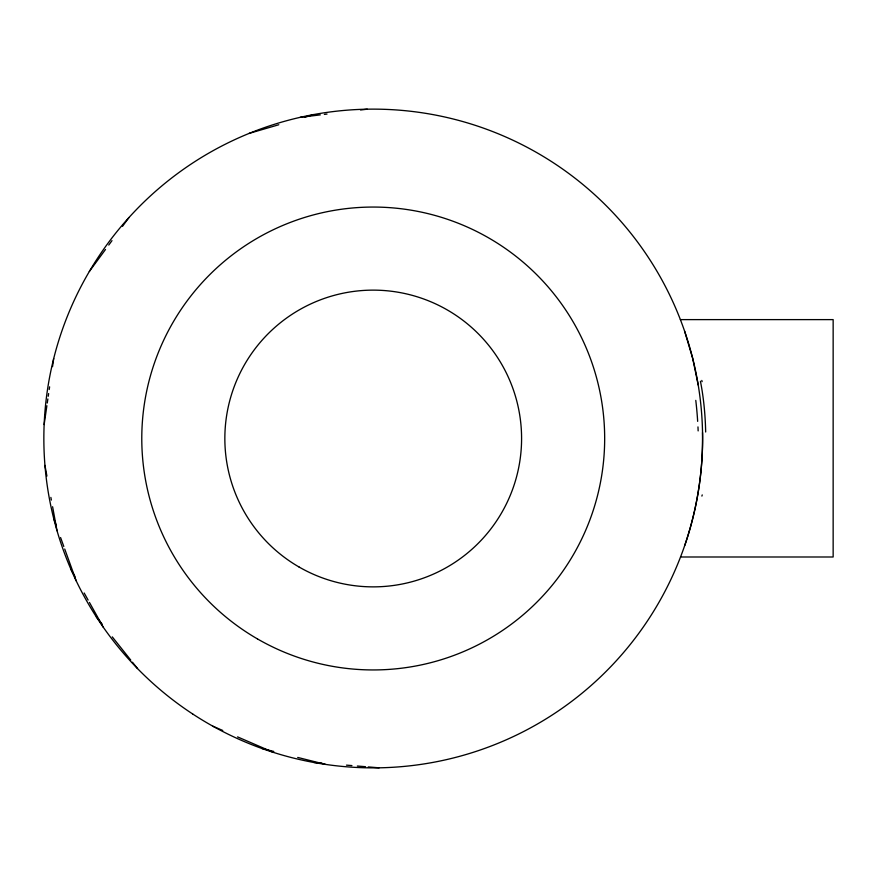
<?xml version="1.0" encoding="UTF-8"?>
<svg xmlns="http://www.w3.org/2000/svg" width="877" height="877" viewBox="0 0 877 877"><rect width="100%" height="100%" fill="white"/><g stroke="black" fill="none" stroke-linecap="round" stroke-linejoin="round"><path stroke-width="1.32" d="M44.146 424.556L46.876 405.7M47.27 403.003L47.851 398.958M48.235 396.261L48.63 393.576M49.211 389.531L49.605 386.834M52.532 366.63L53.705 358.55M684.729 545.483C697.182 509.263 703.233 470.861 702.532 432.569M89.322 271.508L105.514 249.463M108.759 245.056L111.993 240.649M122.517 226.321L128.996 217.496M249.024 133.436L278.809 124.742M304.714 117.189L313.78 114.536M300.219 117.321L320.335 114.876M324.358 114.394L327.044 114.065M360.579 109.998L367.288 109.186M680.388 319.612L833.15 319.612L833.15 556.994L680.541 556.994M313.78 762.464L321.947 763.133M346.47 765.139L351.918 765.588M357.367 766.027L365.534 766.695M368.263 766.926L379.149 767.813M261.85 748.476L273.799 751.457M297.709 757.432L325.597 764.404M212.903 726.222L222.758 730.486M237.557 736.888L273.306 752.345M96.295 616.816L102.181 624.205M112.267 636.877L130.772 660.107M132.46 662.212L137.503 668.548M70.971 569.37L74.929 576.452M84.159 592.984L88.106 600.065M89.432 602.422L103.278 627.219M53.705 518.45L56.457 526.09M60.59 537.557L63.802 546.47M64.723 549.024L76.211 580.87M684.597 331.122L692.677 358.298L698.224 385.08M44.946 465.391L46.919 476.058M50.866 497.402L51.359 500.065M52.598 506.742L57.027 530.749M701.896 496.097A113.166 2.708 -73.7 0 1 702.225 494.902M700.438 381.254A114.163 38.555 90 0 1 705.667 432.01M702.137 381.638A113.122 2.708 73.7 0 1 701.797 380.432M695.779 400.372A114.163 31.199 88.7 0 1 697.664 421.355M697.971 426.913A114.163 31.199 88.7 0 1 698.147 430.914M192.688 713.988A329.368 329.368 0 0 0 702.06 457.103A329.368 329.368 0 0 0 224.918 144.409A329.368 329.368 0 0 0 192.688 713.988M257.498 638.938A231.451 231.451 0 0 0 604.67 438.5A231.451 231.451 0 0 0 257.498 238.062A231.451 231.451 0 0 0 257.498 638.938M299.035 566.991A148.366 148.366 0 0 0 521.585 438.5A148.366 148.366 0 0 0 299.035 310.009A148.366 148.366 0 0 0 299.035 566.991"/></g></svg>
